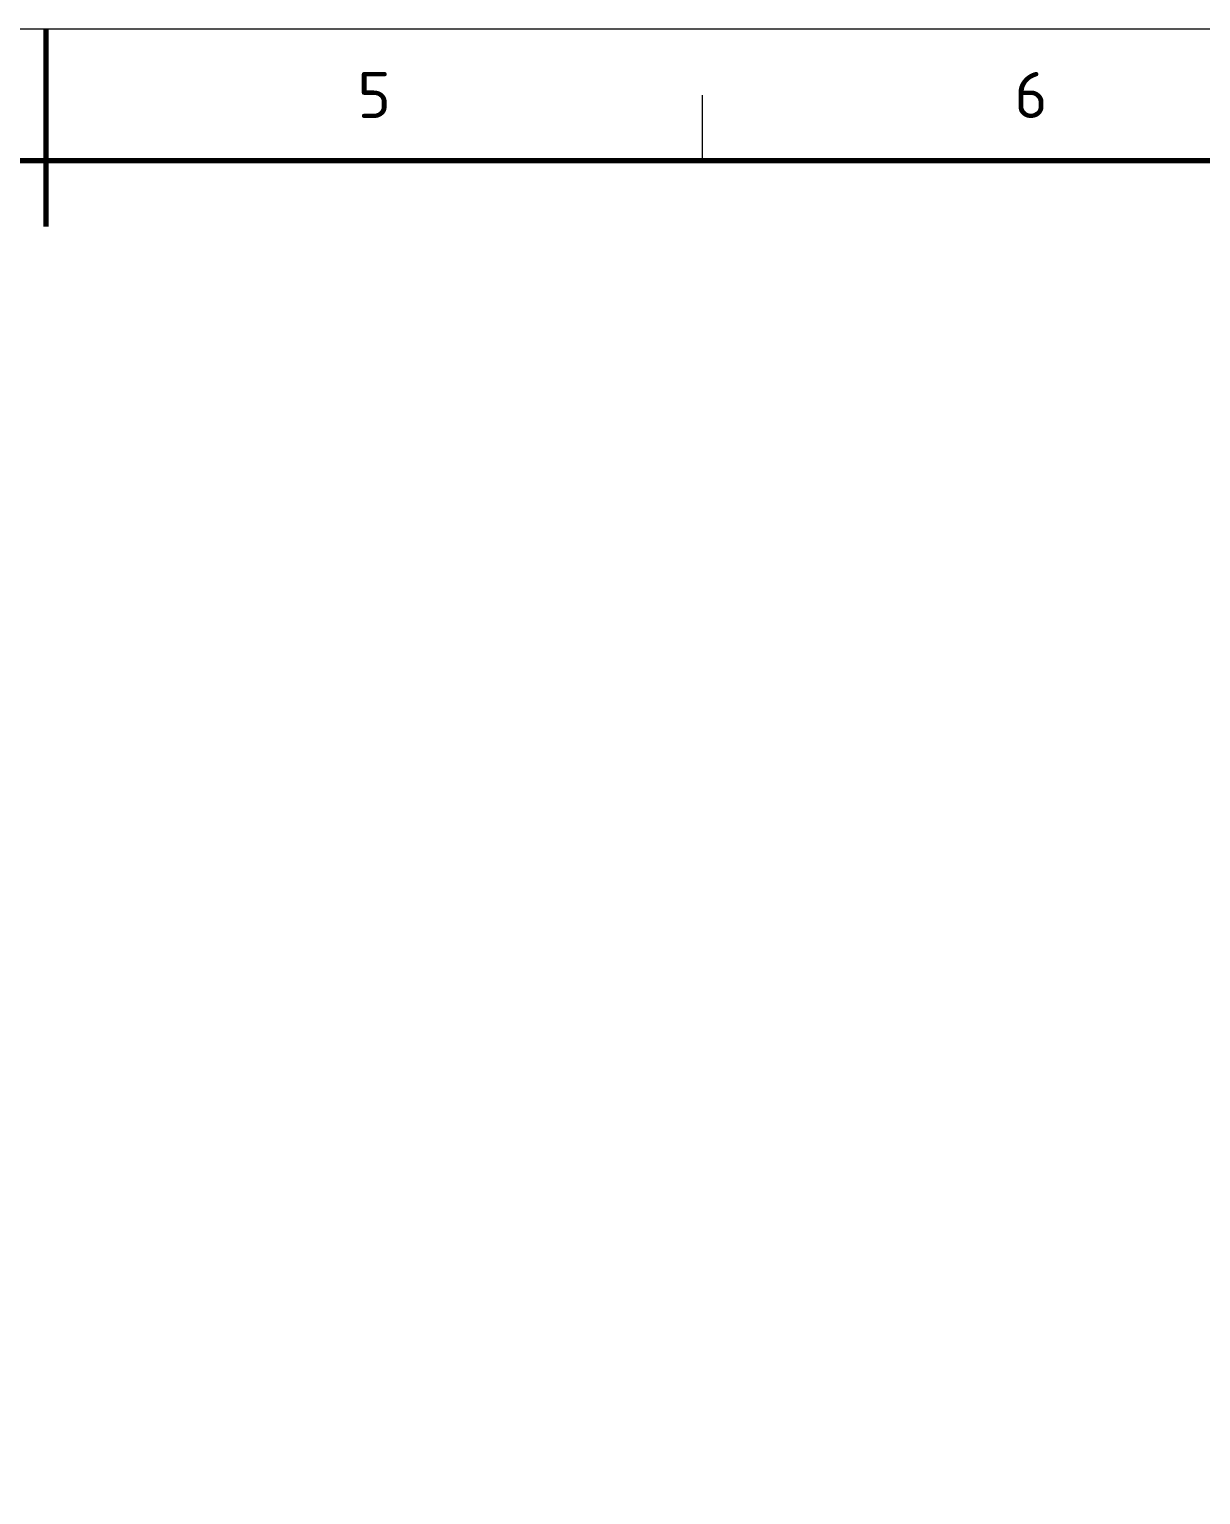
# Model space of a CAD drawing. Header units: millimetres. Extents: x 0 to 2208, y 0 to 420.
# Drawn here: x 208.7 to 297.9, y 185.5 to 297 of the extents above; entities that cross this region are included whole.
import ezdxf
from ezdxf.enums import TextEntityAlignment as Align

# ---------------------------------------------------------------- set-up
doc = ezdxf.new("R2010")
doc.units = ezdxf.units.MM
for name, color, linetype, lineweight in [('06-TEXTO', 7, 'CONTINUOUS', 25), ('07-RECUADRO', 7, 'CONTINUOUS', 70), ('08-FINA', 5, 'CONTINUOUS', 18)]:
    doc.layers.add(name, color=color, linetype=linetype, lineweight=lineweight)
doc.styles.add('ISO3098', font='isocpeur.ttf')

msp = doc.modelspace()

# ---------------------------------------------------------------- linework, layer by layer
at = {"layer": '07-RECUADRO'}
msp.add_line((210, 297), (210, 282), dxfattribs=at)
msp.add_lwpolyline([(25, 10), (410, 10), (410, 287), (25, 287)], close=True, dxfattribs=at)
at = {"layer": '08-FINA'}
msp.add_line((260, 287), (260, 292), dxfattribs=at)
msp.add_lwpolyline([(0, 0), (420, 0), (420, 297), (0, 297)], close=True, dxfattribs=at)

# ---------------------------------------------------------------- texts
at = {"layer": '06-TEXTO', "style": 'ISO3098'}
for s, p in [('5', (235, 292)), ('6', (285, 292))]:
    msp.add_text(s, height=3.5, dxfattribs=at).set_placement(p, align=Align.MIDDLE_CENTER)

doc.saveas('drawing.dxf')
